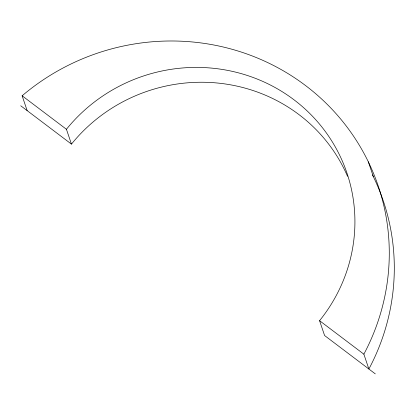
<?xml version="1.0" encoding="UTF-8"?>
<svg xmlns="http://www.w3.org/2000/svg" width="415" height="415" viewBox="0 0 415 415"><rect width="100%" height="100%" fill="white"/><g stroke="black" fill="none" stroke-linecap="round" stroke-linejoin="round"><path stroke-width="0.62" d="M372.499 174.938A223.405 215.893 -18.7 0 1 368.888 369.023L363.867 354.182A223.405 215.893 -18.7 0 0 305.502 85.521A223.405 215.893 -18.7 0 0 22.135 95.782L66.431 129.278L71.453 144.119A162.478 157.01 -18.7 0 1 347.537 176.318M66.431 129.278A162.478 157.01 -18.7 0 1 293.991 99.792A162.478 157.01 -18.7 0 1 319.571 320.686L363.867 354.182M20.75 105.778L71.453 144.119M375.295 373.868L324.592 335.528L319.571 320.686M368.323 161.824L373.35 176.66M22.135 95.782L27.157 110.623"/></g></svg>
